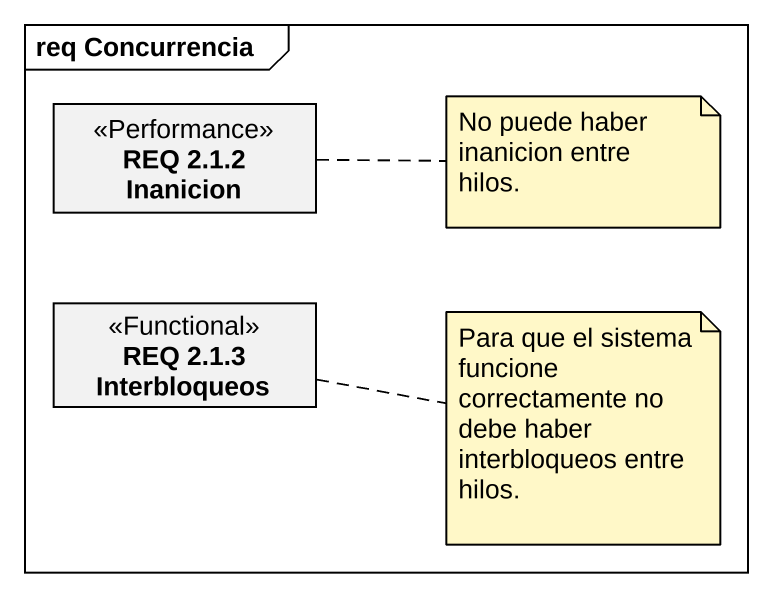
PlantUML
@startuml
mainframe req Concurrencia
hide circle
hide empty members
class "REQ 2.1.2 Inanicion" as REQ_2_1_2_Inanicion <<Performance>>
class "REQ 2.1.3 Interbloqueos" as REQ_2_1_3_Interbloqueos <<Functional>>
note right of REQ_2_1_2_Inanicion : No puede haber inanicion entre hilos.
note right of REQ_2_1_3_Interbloqueos : Para que el sistema funcione correctamente no debe haber interbloqueos entre hilos.
@enduml
